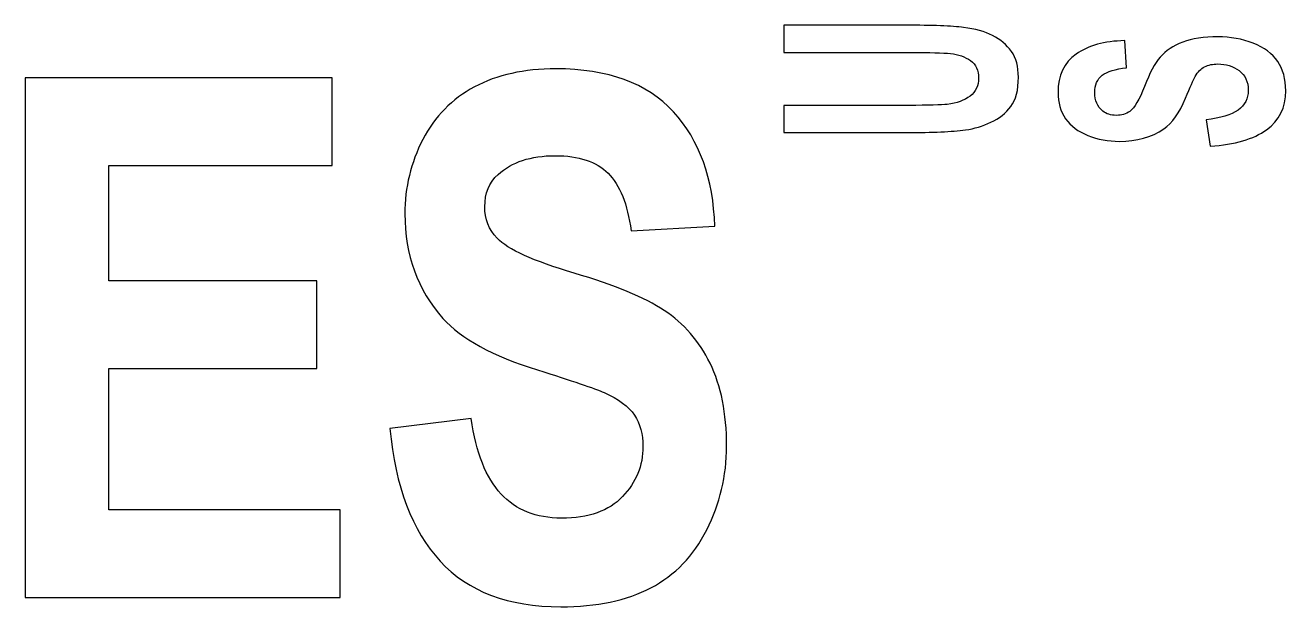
# Model space of a CAD drawing. Header units: centimetres. Extents: x -12.1 to 12.1, y -5 to 6.2.
# Drawn here: x -9.051 to -7.283, y 2.168 to 2.983 of the extents above; entities that cross this region are included whole.
import ezdxf

# ---------------------------------------------------------------- set-up
doc = ezdxf.new("R2010")
doc.units = ezdxf.units.CM
doc.header["$MEASUREMENT"] = 0
doc.layers.add('Layer 1', color=7, linetype='Continuous')

msp = doc.modelspace()

# ---------------------------------------------------------------- linework, layer by layer
at = {"layer": 'Layer 1', "color": 250}
for points, knots in [([(-7.98705, 2.83277), (-7.98705, 2.83277), (-7.98705, 2.87083), (-7.98705, 2.87083), (-7.98705, 2.87083), (-7.98705, 2.87083), (-7.8118, 2.87083), (-7.8118, 2.87083), (-7.8118, 2.87083), (-7.78399, 2.87083), (-7.76594, 2.87133), (-7.7577, 2.87226), (-7.7577, 2.87226), (-7.74446, 2.8739), (-7.73383, 2.87777), (-7.72582, 2.88391), (-7.72582, 2.88391), (-7.71778, 2.89002), (-7.71379, 2.89841), (-7.71379, 2.90907), (-7.71379, 2.90907), (-7.71379, 2.91987), (-7.71757, 2.92803), (-7.72515, 2.93352), (-7.72515, 2.93352), (-7.73272, 2.939), (-7.74204, 2.94229), (-7.75307, 2.9434), (-7.75307, 2.9434), (-7.76411, 2.94453), (-7.78245, 2.94509), (-7.80805, 2.94509), (-7.80805, 2.94509), (-7.80805, 2.94509), (-7.98705, 2.94509), (-7.98705, 2.94509), (-7.98705, 2.94509), (-7.98705, 2.94509), (-7.98705, 2.98317), (-7.98705, 2.98317), (-7.98705, 2.98317), (-7.98705, 2.98317), (-7.81708, 2.98317), (-7.81708, 2.98317), (-7.81708, 2.98317), (-7.77823, 2.98317), (-7.75077, 2.98212), (-7.73476, 2.98009), (-7.73476, 2.98009), (-7.71871, 2.97802), (-7.7052, 2.97421), (-7.69416, 2.9687), (-7.69416, 2.9687), (-7.6831, 2.96317), (-7.6743, 2.95578), (-7.66775, 2.94652), (-7.66775, 2.94652), (-7.66123, 2.93725), (-7.65794, 2.92514), (-7.65794, 2.91023), (-7.65794, 2.91023), (-7.65794, 2.89221), (-7.66152, 2.87855), (-7.66866, 2.86923), (-7.66866, 2.86923), (-7.67579, 2.85991), (-7.68505, 2.85257), (-7.69647, 2.84719), (-7.69647, 2.84719), (-7.70785, 2.84177), (-7.71982, 2.83822), (-7.73231, 2.8365), (-7.73231, 2.8365), (-7.75086, 2.83403), (-7.77823, 2.83277), (-7.81445, 2.83277), (-7.81445, 2.83277), (-7.81445, 2.83277), (-7.98705, 2.83277), (-7.98705, 2.83277)], [0, 0, 0, 0, 0.047619, 0.047619, 0.047619, 0.047619, 0.0952381, 0.0952381, 0.0952381, 0.0952381, 0.1428571, 0.1428571, 0.1428571, 0.1428571, 0.1904762, 0.1904762, 0.1904762, 0.1904762, 0.2380952, 0.2380952, 0.2380952, 0.2380952, 0.2857143, 0.2857143, 0.2857143, 0.2857143, 0.3333333, 0.3333333, 0.3333333, 0.3333333, 0.3809524, 0.3809524, 0.3809524, 0.3809524, 0.4285714, 0.4285714, 0.4285714, 0.4285714, 0.4761905, 0.4761905, 0.4761905, 0.4761905, 0.5238095, 0.5238095, 0.5238095, 0.5238095, 0.5714286, 0.5714286, 0.5714286, 0.5714286, 0.6190476, 0.6190476, 0.6190476, 0.6190476, 0.6666667, 0.6666667, 0.6666667, 0.6666667, 0.7142857, 0.7142857, 0.7142857, 0.7142857, 0.7619048, 0.7619048, 0.7619048, 0.7619048, 0.8095238, 0.8095238, 0.8095238, 0.8095238, 0.8571429, 0.8571429, 0.8571429, 0.8571429, 0.9047619, 0.9047619, 0.9047619, 0.9047619, 1, 1, 1, 1]), ([(-7.38894, 2.81359), (-7.38894, 2.81359), (-7.39483, 2.85063), (-7.39483, 2.85063), (-7.39483, 2.85063), (-7.37447, 2.85287), (-7.3595, 2.85741), (-7.34998, 2.86422), (-7.34998, 2.86422), (-7.34043, 2.87104), (-7.33565, 2.88024), (-7.33565, 2.8918), (-7.33565, 2.8918), (-7.33565, 2.90409), (-7.3399, 2.91332), (-7.34838, 2.91955), (-7.34838, 2.91955), (-7.35688, 2.92578), (-7.36681, 2.92887), (-7.37819, 2.92887), (-7.37819, 2.92887), (-7.38551, 2.92887), (-7.39171, 2.92756), (-7.39683, 2.92496), (-7.39683, 2.92496), (-7.40193, 2.92235), (-7.40642, 2.91777), (-7.4102, 2.91125), (-7.4102, 2.91125), (-7.41273, 2.90676), (-7.41721, 2.8966), (-7.42368, 2.88076), (-7.42368, 2.88076), (-7.43195, 2.86033), (-7.44211, 2.84603), (-7.4542, 2.83778), (-7.4542, 2.83778), (-7.4712, 2.82619), (-7.4919, 2.82043), (-7.5163, 2.82043), (-7.5163, 2.82043), (-7.53206, 2.82043), (-7.54676, 2.82314), (-7.56042, 2.82858), (-7.56042, 2.82858), (-7.57414, 2.83403), (-7.58457, 2.84189), (-7.59172, 2.85211), (-7.59172, 2.85211), (-7.59889, 2.86239), (-7.60244, 2.87474), (-7.60244, 2.88924), (-7.60244, 2.88924), (-7.60244, 2.91291), (-7.59397, 2.93073), (-7.57696, 2.9427), (-7.57696, 2.9427), (-7.55998, 2.9547), (-7.5373, 2.96096), (-7.50894, 2.96154), (-7.50894, 2.96154), (-7.50894, 2.96154), (-7.50623, 2.92345), (-7.50623, 2.92345), (-7.50623, 2.92345), (-7.52207, 2.92185), (-7.53349, 2.91836), (-7.54045, 2.91297), (-7.54045, 2.91297), (-7.54738, 2.90761), (-7.55084, 2.89957), (-7.55084, 2.88886), (-7.55084, 2.88886), (-7.55084, 2.87779), (-7.54714, 2.86912), (-7.53969, 2.86288), (-7.53969, 2.86288), (-7.53494, 2.85884), (-7.52854, 2.85683), (-7.52053, 2.85683), (-7.52053, 2.85683), (-7.51322, 2.85683), (-7.50699, 2.85872), (-7.50178, 2.86248), (-7.50178, 2.86248), (-7.49522, 2.86728), (-7.48832, 2.87896), (-7.48116, 2.89748), (-7.48116, 2.89748), (-7.474, 2.916), (-7.46661, 2.92971), (-7.45895, 2.93857), (-7.45895, 2.93857), (-7.45129, 2.94747), (-7.44083, 2.95441), (-7.42755, 2.95944), (-7.42755, 2.95944), (-7.41431, 2.96445), (-7.39791, 2.96695), (-7.37837, 2.96695), (-7.37837, 2.96695), (-7.3607, 2.96695), (-7.34415, 2.96396), (-7.32872, 2.95793), (-7.32872, 2.95793), (-7.31326, 2.95193), (-7.30179, 2.94345), (-7.29427, 2.93248), (-7.29427, 2.93248), (-7.28676, 2.92151), (-7.28301, 2.90781), (-7.28301, 2.89142), (-7.28301, 2.89142), (-7.28301, 2.86761), (-7.292, 2.84926), (-7.31009, 2.8365), (-7.31009, 2.8365), (-7.32811, 2.82372), (-7.35441, 2.81606), (-7.38894, 2.81359)], [0, 0, 0, 0, 0.0322581, 0.0322581, 0.0322581, 0.0322581, 0.0645161, 0.0645161, 0.0645161, 0.0645161, 0.0967742, 0.0967742, 0.0967742, 0.0967742, 0.1290323, 0.1290323, 0.1290323, 0.1290323, 0.1612903, 0.1612903, 0.1612903, 0.1612903, 0.1935484, 0.1935484, 0.1935484, 0.1935484, 0.2258065, 0.2258065, 0.2258065, 0.2258065, 0.2580645, 0.2580645, 0.2580645, 0.2580645, 0.2903226, 0.2903226, 0.2903226, 0.2903226, 0.3225806, 0.3225806, 0.3225806, 0.3225806, 0.3548387, 0.3548387, 0.3548387, 0.3548387, 0.3870968, 0.3870968, 0.3870968, 0.3870968, 0.4193548, 0.4193548, 0.4193548, 0.4193548, 0.4516129, 0.4516129, 0.4516129, 0.4516129, 0.483871, 0.483871, 0.483871, 0.483871, 0.516129, 0.516129, 0.516129, 0.516129, 0.5483871, 0.5483871, 0.5483871, 0.5483871, 0.5806452, 0.5806452, 0.5806452, 0.5806452, 0.6129032, 0.6129032, 0.6129032, 0.6129032, 0.6451613, 0.6451613, 0.6451613, 0.6451613, 0.6774194, 0.6774194, 0.6774194, 0.6774194, 0.7096774, 0.7096774, 0.7096774, 0.7096774, 0.7419355, 0.7419355, 0.7419355, 0.7419355, 0.7741935, 0.7741935, 0.7741935, 0.7741935, 0.8064516, 0.8064516, 0.8064516, 0.8064516, 0.8387097, 0.8387097, 0.8387097, 0.8387097, 0.8709677, 0.8709677, 0.8709677, 0.8709677, 0.9032258, 0.9032258, 0.9032258, 0.9032258, 0.9354839, 0.9354839, 0.9354839, 0.9354839, 1, 1, 1, 1]), ([(-8.53937, 2.41809), (-8.53937, 2.41809), (-8.42531, 2.43202), (-8.42531, 2.43202), (-8.42531, 2.43202), (-8.41844, 2.38397), (-8.40452, 2.34867), (-8.38349, 2.32614), (-8.38349, 2.32614), (-8.3625, 2.30363), (-8.3342, 2.29233), (-8.29856, 2.29233), (-8.29856, 2.29233), (-8.26076, 2.29233), (-8.23234, 2.30238), (-8.21318, 2.32241), (-8.21318, 2.32241), (-8.19402, 2.34244), (-8.18447, 2.36592), (-8.18447, 2.39274), (-8.18447, 2.39274), (-8.18447, 2.40997), (-8.18849, 2.42465), (-8.19655, 2.43673), (-8.19655, 2.43673), (-8.20459, 2.44881), (-8.21865, 2.45933), (-8.23872, 2.46829), (-8.23872, 2.46829), (-8.25243, 2.47426), (-8.28377, 2.48486), (-8.3326, 2.5001), (-8.3326, 2.5001), (-8.39546, 2.51966), (-8.43958, 2.54365), (-8.46491, 2.57216), (-8.46491, 2.57216), (-8.50056, 2.61226), (-8.51838, 2.66115), (-8.51838, 2.71877), (-8.51838, 2.71877), (-8.51838, 2.7559), (-8.51001, 2.79061), (-8.49324, 2.82293), (-8.49324, 2.82293), (-8.47647, 2.85522), (-8.4523, 2.87983), (-8.42077, 2.89672), (-8.42077, 2.89672), (-8.38917, 2.91361), (-8.35111, 2.92206), (-8.30647, 2.92206), (-8.30647, 2.92206), (-8.23359, 2.92206), (-8.1787, 2.90202), (-8.14187, 2.86195), (-8.14187, 2.86195), (-8.10503, 2.82183), (-8.0857, 2.76833), (-8.08384, 2.70139), (-8.08384, 2.70139), (-8.08384, 2.70139), (-8.20109, 2.69495), (-8.20109, 2.69495), (-8.20109, 2.69495), (-8.20614, 2.73238), (-8.21688, 2.75931), (-8.23339, 2.7757), (-8.23339, 2.7757), (-8.2499, 2.79213), (-8.27465, 2.80031), (-8.30764, 2.80031), (-8.30764, 2.80031), (-8.34171, 2.80031), (-8.36838, 2.79154), (-8.38766, 2.77395), (-8.38766, 2.77395), (-8.40007, 2.76269), (-8.40629, 2.74763), (-8.40629, 2.72874), (-8.40629, 2.72874), (-8.40629, 2.71149), (-8.40047, 2.69676), (-8.38885, 2.6845), (-8.38885, 2.6845), (-8.37406, 2.66893), (-8.33815, 2.65268), (-8.28112, 2.63579), (-8.28112, 2.63579), (-8.22407, 2.6189), (-8.18188, 2.6014), (-8.15457, 2.58334), (-8.15457, 2.58334), (-8.12722, 2.56529), (-8.10582, 2.5406), (-8.09039, 2.50929), (-8.09039, 2.50929), (-8.07492, 2.47799), (-8.0672, 2.4393), (-8.0672, 2.39323), (-8.0672, 2.39323), (-8.0672, 2.3515), (-8.07646, 2.31239), (-8.09493, 2.27594), (-8.09493, 2.27594), (-8.11342, 2.2395), (-8.13957, 2.2124), (-8.17338, 2.19467), (-8.17338, 2.19467), (-8.20719, 2.17696), (-8.24929, 2.16808), (-8.29972, 2.16808), (-8.29972, 2.16808), (-8.37316, 2.16808), (-8.42954, 2.18939), (-8.46888, 2.23197), (-8.46888, 2.23197), (-8.50822, 2.27454), (-8.53174, 2.33659), (-8.53937, 2.41809)], [0, 0, 0, 0, 0.0322581, 0.0322581, 0.0322581, 0.0322581, 0.0645161, 0.0645161, 0.0645161, 0.0645161, 0.0967742, 0.0967742, 0.0967742, 0.0967742, 0.1290323, 0.1290323, 0.1290323, 0.1290323, 0.1612903, 0.1612903, 0.1612903, 0.1612903, 0.1935484, 0.1935484, 0.1935484, 0.1935484, 0.2258065, 0.2258065, 0.2258065, 0.2258065, 0.2580645, 0.2580645, 0.2580645, 0.2580645, 0.2903226, 0.2903226, 0.2903226, 0.2903226, 0.3225806, 0.3225806, 0.3225806, 0.3225806, 0.3548387, 0.3548387, 0.3548387, 0.3548387, 0.3870968, 0.3870968, 0.3870968, 0.3870968, 0.4193548, 0.4193548, 0.4193548, 0.4193548, 0.4516129, 0.4516129, 0.4516129, 0.4516129, 0.483871, 0.483871, 0.483871, 0.483871, 0.516129, 0.516129, 0.516129, 0.516129, 0.5483871, 0.5483871, 0.5483871, 0.5483871, 0.5806452, 0.5806452, 0.5806452, 0.5806452, 0.6129032, 0.6129032, 0.6129032, 0.6129032, 0.6451613, 0.6451613, 0.6451613, 0.6451613, 0.6774194, 0.6774194, 0.6774194, 0.6774194, 0.7096774, 0.7096774, 0.7096774, 0.7096774, 0.7419355, 0.7419355, 0.7419355, 0.7419355, 0.7741935, 0.7741935, 0.7741935, 0.7741935, 0.8064516, 0.8064516, 0.8064516, 0.8064516, 0.8387097, 0.8387097, 0.8387097, 0.8387097, 0.8709677, 0.8709677, 0.8709677, 0.8709677, 0.9032258, 0.9032258, 0.9032258, 0.9032258, 0.9354839, 0.9354839, 0.9354839, 0.9354839, 1, 1, 1, 1]), ([(-9.05079, 2.18101), (-9.05079, 2.18101), (-9.05079, 2.90965), (-9.05079, 2.90965), (-9.05079, 2.90965), (-9.05079, 2.90965), (-8.62021, 2.90965), (-8.62021, 2.90965), (-8.62021, 2.90965), (-8.62021, 2.90965), (-8.62021, 2.78636), (-8.62021, 2.78636), (-8.62021, 2.78636), (-8.62021, 2.78636), (-8.93352, 2.78636), (-8.93352, 2.78636), (-8.93352, 2.78636), (-8.93352, 2.78636), (-8.93352, 2.62487), (-8.93352, 2.62487), (-8.93352, 2.62487), (-8.93352, 2.62487), (-8.64198, 2.62487), (-8.64198, 2.62487), (-8.64198, 2.62487), (-8.64198, 2.62487), (-8.64198, 2.5021), (-8.64198, 2.5021), (-8.64198, 2.5021), (-8.64198, 2.5021), (-8.93352, 2.5021), (-8.93352, 2.5021), (-8.93352, 2.5021), (-8.93352, 2.5021), (-8.93352, 2.3038), (-8.93352, 2.3038), (-8.93352, 2.3038), (-8.93352, 2.3038), (-8.60908, 2.3038), (-8.60908, 2.3038), (-8.60908, 2.3038), (-8.60908, 2.3038), (-8.60908, 2.18101), (-8.60908, 2.18101), (-8.60908, 2.18101), (-8.60908, 2.18101), (-9.05079, 2.18101), (-9.05079, 2.18101)], [0, 0, 0, 0, 0.0769231, 0.0769231, 0.0769231, 0.0769231, 0.1538462, 0.1538462, 0.1538462, 0.1538462, 0.2307692, 0.2307692, 0.2307692, 0.2307692, 0.3076923, 0.3076923, 0.3076923, 0.3076923, 0.3846154, 0.3846154, 0.3846154, 0.3846154, 0.4615385, 0.4615385, 0.4615385, 0.4615385, 0.5384615, 0.5384615, 0.5384615, 0.5384615, 0.6153846, 0.6153846, 0.6153846, 0.6153846, 0.6923077, 0.6923077, 0.6923077, 0.6923077, 0.7692308, 0.7692308, 0.7692308, 0.7692308, 0.8461538, 0.8461538, 0.8461538, 0.8461538, 1, 1, 1, 1])]:
    msp.add_open_spline(points, degree=3, knots=knots, dxfattribs=at)

doc.saveas('drawing.dxf')
